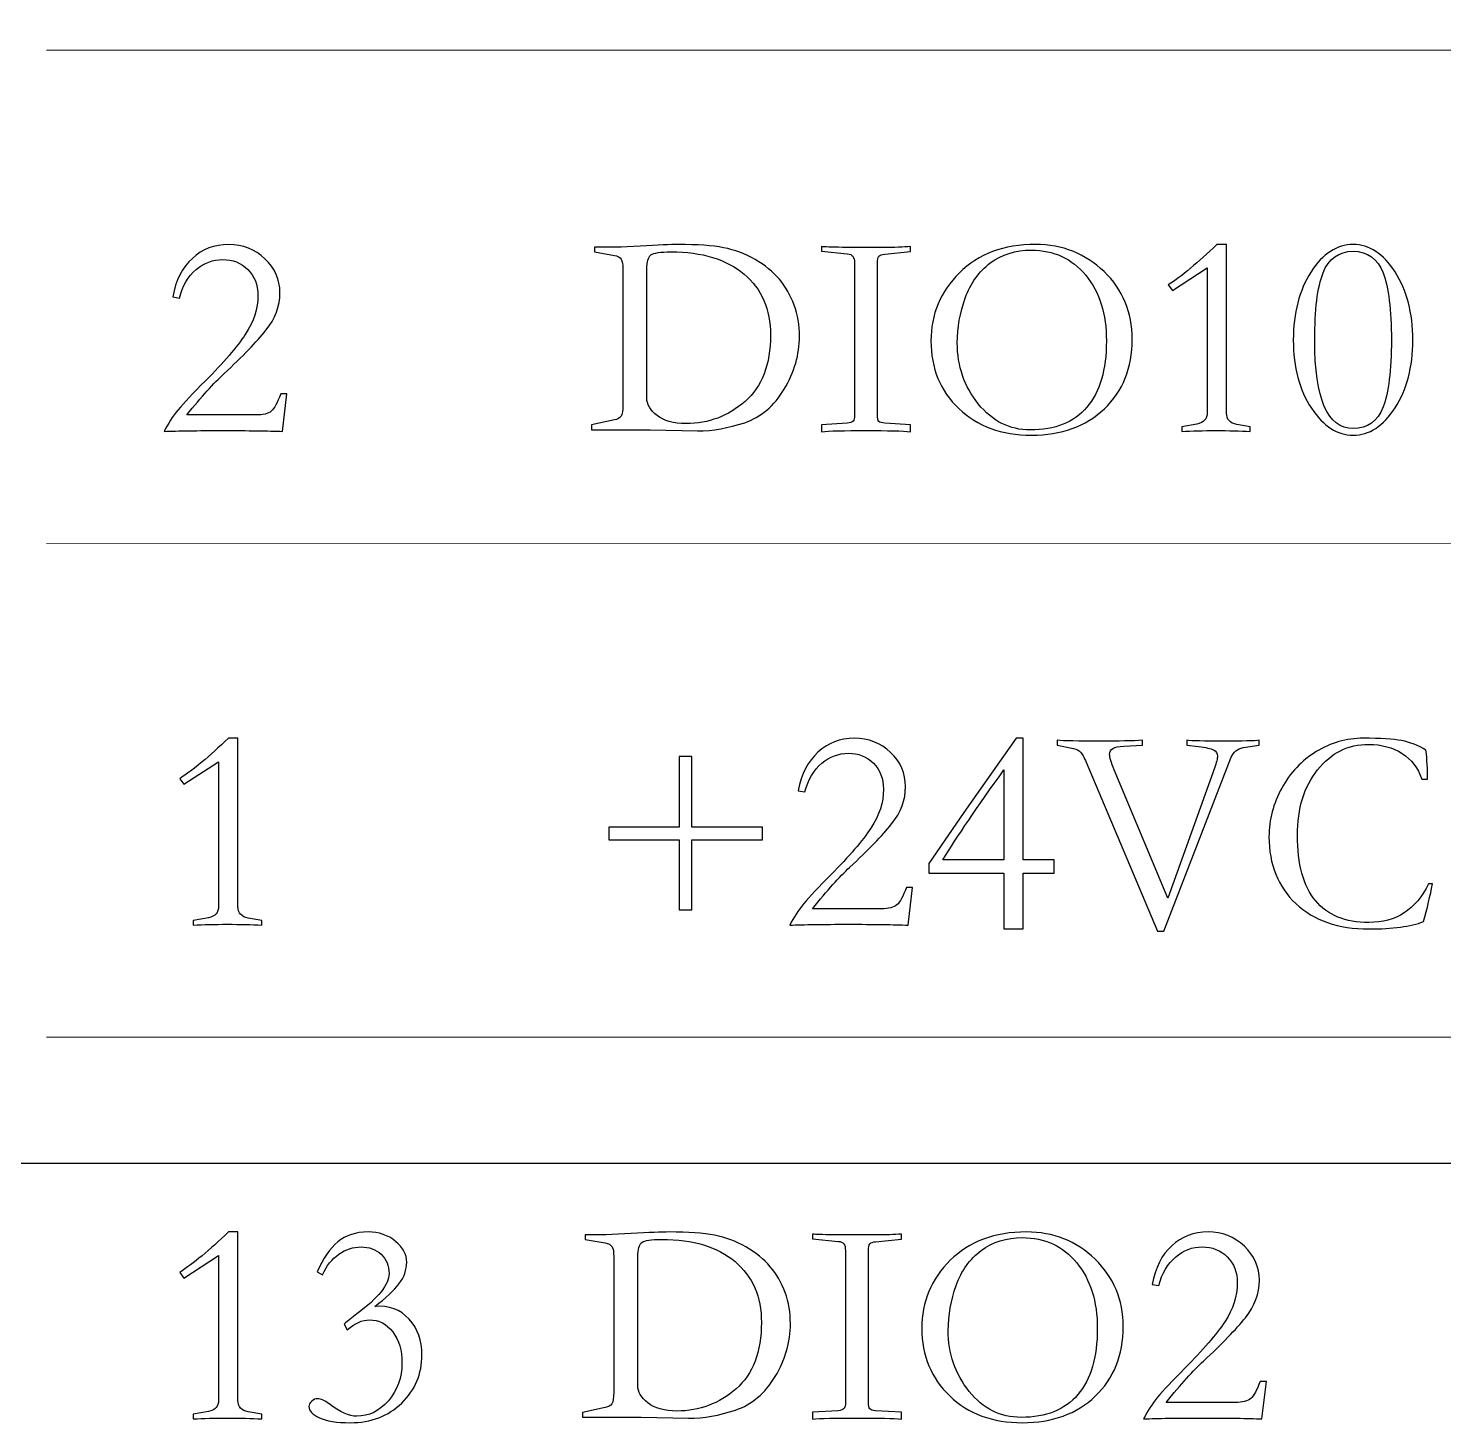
# Model space of a CAD drawing. Header units: millimetres. Extents: x 242 to 1026, y -183 to 372.
# Drawn here: x 504.1 to 517.2, y 210.3 to 223.19 of the extents above; entities that cross this region are included whole.
import ezdxf

# ---------------------------------------------------------------- set-up
doc = ezdxf.new("R2010")
doc.units = ezdxf.units.MM
doc.header["$LTSCALE"] = 30.734
doc.linetypes.add('CENTER', pattern=[0.6, 0.375, -0.075, 0.075, -0.075])
doc.layers.get('0').update_dxf_attribs({"linetype": 'CONTINUOUS'})
doc.layers.add('layer 1', color=7, linetype='CONTINUOUS')

msp = doc.modelspace()

# ---------------------------------------------------------------- linework, layer by layer
at = {"color": 1, "linetype": 'CENTER', "ltscale": 1.711962}
msp.add_line((742.828, 212.692), (483.894, 212.692), dxfattribs=at)
at = {"layer": 'layer 1', "lineweight": 20}
for points in [[(504.271, 227.559), (504.271, 227.559), (544.651, 227.559), (544.651, 227.559), (544.651, 227.559), (544.651, 227.559), (544.649, 215.461), (544.649, 215.461)], [(504.271, 222.993), (504.271, 222.993), (537.912, 222.993), (537.912, 222.993), (537.912, 222.993), (537.912, 222.993), (537.912, 215.461), (537.912, 215.461)], [(504.271, 218.427), (504.271, 218.427), (531.172, 218.424), (531.172, 218.424), (531.172, 218.424), (531.172, 218.424), (531.172, 215.461), (531.172, 215.461)]]:
    msp.add_open_spline(points, degree=3, knots=[0, 0, 0, 0, 0.333333, 0.333333, 0.333333, 0.333333, 1, 1, 1, 1], dxfattribs=at)
at = {"layer": 'layer 1'}
for points, knots in [([(506.455, 219.465), (506.325, 219.47), (506.141, 219.473), (505.902, 219.473), (505.902, 219.473), (505.669, 219.473), (505.489, 219.47), (505.36, 219.465), (505.36, 219.465), (505.395, 219.535), (505.438, 219.602), (505.491, 219.666), (505.491, 219.666), (505.543, 219.729), (505.627, 219.818), (505.742, 219.934), (505.742, 219.934), (505.91, 220.102), (506.033, 220.245), (506.111, 220.363), (506.111, 220.363), (506.189, 220.481), (506.227, 220.601), (506.227, 220.722), (506.227, 220.722), (506.227, 220.821), (506.196, 220.902), (506.134, 220.963), (506.134, 220.963), (506.072, 221.025), (505.994, 221.055), (505.902, 221.055), (505.902, 221.055), (505.812, 221.055), (505.73, 221.024), (505.656, 220.962), (505.656, 220.962), (505.582, 220.9), (505.53, 220.812), (505.501, 220.698), (505.501, 220.698), (505.501, 220.698), (505.439, 220.709), (505.439, 220.709), (505.439, 220.709), (505.468, 220.862), (505.528, 220.981), (505.621, 221.066), (505.621, 221.066), (505.713, 221.151), (505.825, 221.194), (505.957, 221.194), (505.957, 221.194), (506.088, 221.194), (506.2, 221.15), (506.292, 221.062), (506.292, 221.062), (506.385, 220.975), (506.431, 220.869), (506.431, 220.747), (506.431, 220.747), (506.431, 220.624), (506.388, 220.509), (506.302, 220.401), (506.302, 220.401), (506.216, 220.294), (506.087, 220.159), (505.913, 219.999), (505.913, 219.999), (505.821, 219.914), (505.706, 219.787), (505.569, 219.617), (505.569, 219.617), (505.569, 219.617), (506.206, 219.617), (506.206, 219.617), (506.206, 219.617), (506.274, 219.617), (506.323, 219.629), (506.351, 219.653), (506.351, 219.653), (506.379, 219.678), (506.408, 219.731), (506.439, 219.812), (506.439, 219.812), (506.439, 219.812), (506.496, 219.812), (506.496, 219.812), (506.496, 219.812), (506.496, 219.812), (506.455, 219.465), (506.455, 219.465)], [0, 0, 0, 0, 0.041667, 0.041667, 0.041667, 0.041667, 0.083333, 0.083333, 0.083333, 0.083333, 0.125, 0.125, 0.125, 0.125, 0.166667, 0.166667, 0.166667, 0.166667, 0.208333, 0.208333, 0.208333, 0.208333, 0.25, 0.25, 0.25, 0.25, 0.291667, 0.291667, 0.291667, 0.291667, 0.333333, 0.333333, 0.333333, 0.333333, 0.375, 0.375, 0.375, 0.375, 0.416667, 0.416667, 0.416667, 0.416667, 0.458333, 0.458333, 0.458333, 0.458333, 0.5, 0.5, 0.5, 0.5, 0.541667, 0.541667, 0.541667, 0.541667, 0.583333, 0.583333, 0.583333, 0.583333, 0.625, 0.625, 0.625, 0.625, 0.666667, 0.666667, 0.666667, 0.666667, 0.708333, 0.708333, 0.708333, 0.708333, 0.75, 0.75, 0.75, 0.75, 0.791667, 0.791667, 0.791667, 0.791667, 0.833333, 0.833333, 0.833333, 0.833333, 0.875, 0.875, 0.875, 0.875, 0.916667, 0.916667, 0.916667, 0.916667, 1, 1, 1, 1]), ([(509.603, 220.966), (509.603, 221.009), (509.598, 221.04), (509.587, 221.058), (509.587, 221.058), (509.576, 221.076), (509.555, 221.088), (509.525, 221.093), (509.525, 221.093), (509.525, 221.093), (509.34, 221.126), (509.34, 221.126), (509.34, 221.126), (509.34, 221.126), (509.34, 221.169), (509.34, 221.169), (509.34, 221.169), (509.456, 221.166), (509.597, 221.169), (509.763, 221.179), (509.763, 221.179), (509.929, 221.189), (510.047, 221.194), (510.115, 221.194), (510.115, 221.194), (510.292, 221.194), (510.432, 221.184), (510.535, 221.164), (510.535, 221.164), (510.638, 221.144), (510.735, 221.108), (510.826, 221.055), (510.826, 221.055), (510.918, 221.003), (510.993, 220.942), (511.051, 220.872), (511.051, 220.872), (511.11, 220.803), (511.156, 220.723), (511.188, 220.633), (511.188, 220.633), (511.221, 220.542), (511.237, 220.447), (511.237, 220.346), (511.237, 220.346), (511.237, 220.176), (511.19, 220.013), (511.096, 219.856), (511.096, 219.856), (511.002, 219.7), (510.88, 219.597), (510.73, 219.546), (510.73, 219.546), (510.58, 219.496), (510.435, 219.47), (510.294, 219.47), (510.294, 219.47), (510.294, 219.47), (509.855, 219.481), (509.855, 219.481), (509.855, 219.481), (509.855, 219.481), (509.313, 219.481), (509.313, 219.481), (509.313, 219.481), (509.313, 219.481), (509.313, 219.525), (509.313, 219.525), (509.313, 219.525), (509.313, 219.525), (509.525, 219.571), (509.525, 219.571), (509.525, 219.571), (509.554, 219.576), (509.574, 219.588), (509.586, 219.606), (509.586, 219.606), (509.597, 219.624), (509.603, 219.658), (509.603, 219.709), (509.603, 219.709), (509.603, 219.709), (509.603, 220.966), (509.603, 220.966)], [0, 0, 0, 0, 0.045455, 0.045455, 0.045455, 0.045455, 0.090909, 0.090909, 0.090909, 0.090909, 0.136364, 0.136364, 0.136364, 0.136364, 0.181818, 0.181818, 0.181818, 0.181818, 0.227273, 0.227273, 0.227273, 0.227273, 0.272727, 0.272727, 0.272727, 0.272727, 0.318182, 0.318182, 0.318182, 0.318182, 0.363636, 0.363636, 0.363636, 0.363636, 0.409091, 0.409091, 0.409091, 0.409091, 0.454545, 0.454545, 0.454545, 0.454545, 0.5, 0.5, 0.5, 0.5, 0.545455, 0.545455, 0.545455, 0.545455, 0.590909, 0.590909, 0.590909, 0.590909, 0.636364, 0.636364, 0.636364, 0.636364, 0.681818, 0.681818, 0.681818, 0.681818, 0.727273, 0.727273, 0.727273, 0.727273, 0.772727, 0.772727, 0.772727, 0.772727, 0.818182, 0.818182, 0.818182, 0.818182, 0.863636, 0.863636, 0.863636, 0.863636, 0.909091, 0.909091, 0.909091, 0.909091, 1, 1, 1, 1]), ([(511.746, 219.619), (511.746, 219.619), (511.746, 221.02), (511.746, 221.02), (511.746, 221.02), (511.746, 221.051), (511.741, 221.073), (511.731, 221.085), (511.731, 221.085), (511.721, 221.098), (511.704, 221.105), (511.679, 221.107), (511.679, 221.107), (511.679, 221.107), (511.44, 221.131), (511.44, 221.131), (511.44, 221.131), (511.44, 221.131), (511.44, 221.175), (511.44, 221.175), (511.44, 221.175), (511.46, 221.169), (511.65, 221.166), (512.009, 221.166), (512.009, 221.166), (512.116, 221.166), (512.201, 221.169), (512.264, 221.175), (512.264, 221.175), (512.264, 221.175), (512.264, 221.128), (512.264, 221.128), (512.264, 221.128), (512.264, 221.128), (512.025, 221.104), (512.025, 221.104), (512.025, 221.104), (512, 221.102), (511.982, 221.096), (511.972, 221.085), (511.972, 221.085), (511.963, 221.074), (511.958, 221.053), (511.958, 221.02), (511.958, 221.02), (511.958, 221.02), (511.958, 219.619), (511.958, 219.619), (511.958, 219.619), (511.958, 219.589), (511.962, 219.568), (511.971, 219.558), (511.971, 219.558), (511.98, 219.549), (511.998, 219.543), (512.025, 219.541), (512.025, 219.541), (512.025, 219.541), (512.264, 219.527), (512.264, 219.527), (512.264, 219.527), (512.264, 219.527), (512.264, 219.462), (512.264, 219.462), (512.264, 219.462), (512.192, 219.47), (512.054, 219.473), (511.852, 219.473), (511.852, 219.473), (511.65, 219.473), (511.512, 219.47), (511.44, 219.462), (511.44, 219.462), (511.44, 219.462), (511.44, 219.527), (511.44, 219.527), (511.44, 219.527), (511.44, 219.527), (511.679, 219.541), (511.679, 219.541), (511.679, 219.541), (511.706, 219.544), (511.724, 219.551), (511.733, 219.56), (511.733, 219.56), (511.742, 219.569), (511.746, 219.589), (511.746, 219.619)], [0, 0, 0, 0, 0.043478, 0.043478, 0.043478, 0.043478, 0.086957, 0.086957, 0.086957, 0.086957, 0.130435, 0.130435, 0.130435, 0.130435, 0.173913, 0.173913, 0.173913, 0.173913, 0.217391, 0.217391, 0.217391, 0.217391, 0.26087, 0.26087, 0.26087, 0.26087, 0.304348, 0.304348, 0.304348, 0.304348, 0.347826, 0.347826, 0.347826, 0.347826, 0.391304, 0.391304, 0.391304, 0.391304, 0.434783, 0.434783, 0.434783, 0.434783, 0.478261, 0.478261, 0.478261, 0.478261, 0.521739, 0.521739, 0.521739, 0.521739, 0.565217, 0.565217, 0.565217, 0.565217, 0.608696, 0.608696, 0.608696, 0.608696, 0.652174, 0.652174, 0.652174, 0.652174, 0.695652, 0.695652, 0.695652, 0.695652, 0.73913, 0.73913, 0.73913, 0.73913, 0.782609, 0.782609, 0.782609, 0.782609, 0.826087, 0.826087, 0.826087, 0.826087, 0.869565, 0.869565, 0.869565, 0.869565, 0.913043, 0.913043, 0.913043, 0.913043, 1, 1, 1, 1]), ([(513.383, 219.43), (513.106, 219.43), (512.882, 219.512), (512.711, 219.676), (512.711, 219.676), (512.539, 219.841), (512.453, 220.049), (512.453, 220.302), (512.453, 220.302), (512.453, 220.548), (512.541, 220.758), (512.716, 220.932), (512.716, 220.932), (512.891, 221.106), (513.126, 221.194), (513.421, 221.194), (513.421, 221.194), (513.67, 221.194), (513.881, 221.11), (514.055, 220.943), (514.055, 220.943), (514.228, 220.776), (514.315, 220.568), (514.315, 220.318), (514.315, 220.318), (514.315, 220.053), (514.229, 219.838), (514.057, 219.675), (514.057, 219.675), (513.886, 219.512), (513.661, 219.43), (513.383, 219.43)], [0, 0, 0, 0, 0.111111, 0.111111, 0.111111, 0.111111, 0.222222, 0.222222, 0.222222, 0.222222, 0.333333, 0.333333, 0.333333, 0.333333, 0.444444, 0.444444, 0.444444, 0.444444, 0.555556, 0.555556, 0.555556, 0.555556, 0.666667, 0.666667, 0.666667, 0.666667, 0.777778, 0.777778, 0.777778, 0.777778, 1, 1, 1, 1]), ([(512.697, 220.283), (512.697, 220.068), (512.762, 219.88), (512.891, 219.72), (512.891, 219.72), (513.02, 219.559), (513.18, 219.479), (513.372, 219.479), (513.372, 219.479), (513.601, 219.479), (513.776, 219.549), (513.896, 219.69), (513.896, 219.69), (514.016, 219.831), (514.076, 220.035), (514.076, 220.302), (514.076, 220.302), (514.076, 220.551), (514.013, 220.754), (513.885, 220.909), (513.885, 220.909), (513.758, 221.064), (513.59, 221.142), (513.383, 221.142), (513.383, 221.142), (513.235, 221.142), (513.108, 221.102), (513.002, 221.023), (513.002, 221.023), (512.896, 220.943), (512.819, 220.835), (512.77, 220.699), (512.77, 220.699), (512.722, 220.563), (512.697, 220.424), (512.697, 220.283)], [0, 0, 0, 0, 0.1, 0.1, 0.1, 0.1, 0.2, 0.2, 0.2, 0.2, 0.3, 0.3, 0.3, 0.3, 0.4, 0.4, 0.4, 0.4, 0.5, 0.5, 0.5, 0.5, 0.6, 0.6, 0.6, 0.6, 0.7, 0.7, 0.7, 0.7, 0.8, 0.8, 0.8, 0.8, 1, 1, 1, 1]), ([(515.407, 219.465), (515.313, 219.47), (515.207, 219.473), (515.09, 219.473), (515.09, 219.473), (514.972, 219.473), (514.867, 219.47), (514.773, 219.465), (514.773, 219.465), (514.773, 219.465), (514.773, 219.508), (514.773, 219.508), (514.773, 219.508), (514.773, 219.508), (514.913, 219.533), (514.913, 219.533), (514.913, 219.533), (514.977, 219.545), (515.008, 219.581), (515.008, 219.638), (515.008, 219.638), (515.008, 219.638), (515.008, 220.977), (515.008, 220.977), (515.008, 220.977), (515.008, 220.977), (514.686, 220.768), (514.686, 220.768), (514.686, 220.768), (514.686, 220.768), (514.648, 220.82), (514.648, 220.82), (514.648, 220.82), (514.773, 220.901), (514.923, 221.026), (515.098, 221.194), (515.098, 221.194), (515.098, 221.194), (515.187, 221.194), (515.187, 221.194), (515.187, 221.194), (515.187, 221.194), (515.187, 219.638), (515.187, 219.638), (515.187, 219.638), (515.187, 219.577), (515.219, 219.541), (515.282, 219.53), (515.282, 219.53), (515.282, 219.53), (515.407, 219.508), (515.407, 219.508), (515.407, 219.508), (515.407, 219.508), (515.407, 219.465), (515.407, 219.465)], [0, 0, 0, 0, 0.066667, 0.066667, 0.066667, 0.066667, 0.133333, 0.133333, 0.133333, 0.133333, 0.2, 0.2, 0.2, 0.2, 0.266667, 0.266667, 0.266667, 0.266667, 0.333333, 0.333333, 0.333333, 0.333333, 0.4, 0.4, 0.4, 0.4, 0.466667, 0.466667, 0.466667, 0.466667, 0.533333, 0.533333, 0.533333, 0.533333, 0.6, 0.6, 0.6, 0.6, 0.666667, 0.666667, 0.666667, 0.666667, 0.733333, 0.733333, 0.733333, 0.733333, 0.8, 0.8, 0.8, 0.8, 0.866667, 0.866667, 0.866667, 0.866667, 1, 1, 1, 1]), ([(516.358, 221.194), (516.507, 221.194), (516.637, 221.109), (516.746, 220.94), (516.746, 220.94), (516.856, 220.771), (516.91, 220.561), (516.91, 220.31), (516.91, 220.31), (516.91, 220.061), (516.856, 219.852), (516.746, 219.683), (516.746, 219.683), (516.637, 219.514), (516.507, 219.43), (516.358, 219.43), (516.358, 219.43), (516.213, 219.43), (516.085, 219.513), (515.973, 219.68), (515.973, 219.68), (515.861, 219.847), (515.805, 220.057), (515.805, 220.31), (515.805, 220.31), (515.805, 220.561), (515.859, 220.771), (515.969, 220.94), (515.969, 220.94), (516.078, 221.109), (516.208, 221.194), (516.358, 221.194)], [0, 0, 0, 0, 0.111111, 0.111111, 0.111111, 0.111111, 0.222222, 0.222222, 0.222222, 0.222222, 0.333333, 0.333333, 0.333333, 0.333333, 0.444444, 0.444444, 0.444444, 0.444444, 0.555556, 0.555556, 0.555556, 0.555556, 0.666667, 0.666667, 0.666667, 0.666667, 0.777778, 0.777778, 0.777778, 0.777778, 1, 1, 1, 1]), ([(516.358, 219.492), (516.491, 219.492), (516.584, 219.558), (516.635, 219.691), (516.635, 219.691), (516.687, 219.824), (516.712, 220.03), (516.712, 220.31), (516.712, 220.31), (516.712, 220.59), (516.687, 220.797), (516.635, 220.931), (516.635, 220.931), (516.584, 221.064), (516.491, 221.131), (516.358, 221.131), (516.358, 221.131), (516.224, 221.131), (516.131, 221.064), (516.08, 220.931), (516.08, 220.931), (516.028, 220.797), (516.003, 220.59), (516.003, 220.31), (516.003, 220.31), (516.003, 219.765), (516.121, 219.492), (516.358, 219.492)], [0, 0, 0, 0, 0.125, 0.125, 0.125, 0.125, 0.25, 0.25, 0.25, 0.25, 0.375, 0.375, 0.375, 0.375, 0.5, 0.5, 0.5, 0.5, 0.625, 0.625, 0.625, 0.625, 0.75, 0.75, 0.75, 0.75, 1, 1, 1, 1]), ([(509.825, 219.774), (509.825, 219.716), (509.857, 219.662), (509.919, 219.613), (509.919, 219.613), (509.981, 219.563), (510.071, 219.538), (510.188, 219.538), (510.188, 219.538), (510.396, 219.538), (510.578, 219.606), (510.734, 219.743), (510.734, 219.743), (510.891, 219.879), (510.969, 220.084), (510.969, 220.356), (510.969, 220.356), (510.969, 220.595), (510.887, 220.783), (510.725, 220.92), (510.725, 220.92), (510.562, 221.057), (510.337, 221.126), (510.048, 221.126), (510.048, 221.126), (509.95, 221.126), (509.889, 221.116), (509.863, 221.097), (509.863, 221.097), (509.838, 221.078), (509.825, 221.035), (509.825, 220.966), (509.825, 220.966), (509.825, 220.966), (509.825, 219.774), (509.825, 219.774)], [0, 0, 0, 0, 0.1, 0.1, 0.1, 0.1, 0.2, 0.2, 0.2, 0.2, 0.3, 0.3, 0.3, 0.3, 0.4, 0.4, 0.4, 0.4, 0.5, 0.5, 0.5, 0.5, 0.6, 0.6, 0.6, 0.6, 0.7, 0.7, 0.7, 0.7, 0.8, 0.8, 0.8, 0.8, 1, 1, 1, 1]), ([(506.263, 214.898), (506.169, 214.904), (506.063, 214.906), (505.946, 214.906), (505.946, 214.906), (505.828, 214.906), (505.723, 214.904), (505.629, 214.898), (505.629, 214.898), (505.629, 214.898), (505.629, 214.941), (505.629, 214.941), (505.629, 214.941), (505.629, 214.941), (505.77, 214.966), (505.77, 214.966), (505.77, 214.966), (505.833, 214.979), (505.864, 215.014), (505.864, 215.072), (505.864, 215.072), (505.864, 215.072), (505.864, 216.41), (505.864, 216.41), (505.864, 216.41), (505.864, 216.41), (505.542, 216.201), (505.542, 216.201), (505.542, 216.201), (505.542, 216.201), (505.504, 216.253), (505.504, 216.253), (505.504, 216.253), (505.629, 216.334), (505.779, 216.459), (505.954, 216.627), (505.954, 216.627), (505.954, 216.627), (506.043, 216.627), (506.043, 216.627), (506.043, 216.627), (506.043, 216.627), (506.043, 215.072), (506.043, 215.072), (506.043, 215.072), (506.043, 215.01), (506.075, 214.974), (506.138, 214.963), (506.138, 214.963), (506.138, 214.963), (506.263, 214.941), (506.263, 214.941), (506.263, 214.941), (506.263, 214.941), (506.263, 214.898), (506.263, 214.898)], [0, 0, 0, 0, 0.066667, 0.066667, 0.066667, 0.066667, 0.133333, 0.133333, 0.133333, 0.133333, 0.2, 0.2, 0.2, 0.2, 0.266667, 0.266667, 0.266667, 0.266667, 0.333333, 0.333333, 0.333333, 0.333333, 0.4, 0.4, 0.4, 0.4, 0.466667, 0.466667, 0.466667, 0.466667, 0.533333, 0.533333, 0.533333, 0.533333, 0.6, 0.6, 0.6, 0.6, 0.666667, 0.666667, 0.666667, 0.666667, 0.733333, 0.733333, 0.733333, 0.733333, 0.8, 0.8, 0.8, 0.8, 0.866667, 0.866667, 0.866667, 0.866667, 1, 1, 1, 1]), ([(512.242, 214.898), (512.112, 214.904), (511.928, 214.906), (511.689, 214.906), (511.689, 214.906), (511.456, 214.906), (511.276, 214.904), (511.147, 214.898), (511.147, 214.898), (511.182, 214.969), (511.225, 215.035), (511.278, 215.099), (511.278, 215.099), (511.33, 215.162), (511.414, 215.251), (511.529, 215.367), (511.529, 215.367), (511.697, 215.535), (511.82, 215.678), (511.898, 215.796), (511.898, 215.796), (511.976, 215.915), (512.014, 216.034), (512.014, 216.155), (512.014, 216.155), (512.014, 216.255), (511.983, 216.335), (511.921, 216.396), (511.921, 216.396), (511.859, 216.458), (511.781, 216.488), (511.689, 216.488), (511.689, 216.488), (511.599, 216.488), (511.517, 216.457), (511.443, 216.395), (511.443, 216.395), (511.369, 216.333), (511.317, 216.245), (511.288, 216.131), (511.288, 216.131), (511.288, 216.131), (511.226, 216.142), (511.226, 216.142), (511.226, 216.142), (511.255, 216.295), (511.315, 216.414), (511.408, 216.499), (511.408, 216.499), (511.5, 216.584), (511.612, 216.627), (511.744, 216.627), (511.744, 216.627), (511.875, 216.627), (511.987, 216.583), (512.08, 216.495), (512.08, 216.495), (512.172, 216.408), (512.218, 216.302), (512.218, 216.18), (512.218, 216.18), (512.218, 216.057), (512.175, 215.942), (512.089, 215.834), (512.089, 215.834), (512.003, 215.727), (511.874, 215.593), (511.7, 215.432), (511.7, 215.432), (511.608, 215.347), (511.493, 215.22), (511.356, 215.05), (511.356, 215.05), (511.356, 215.05), (511.993, 215.05), (511.993, 215.05), (511.993, 215.05), (512.061, 215.05), (512.11, 215.062), (512.138, 215.086), (512.138, 215.086), (512.166, 215.111), (512.195, 215.164), (512.226, 215.245), (512.226, 215.245), (512.226, 215.245), (512.283, 215.245), (512.283, 215.245), (512.283, 215.245), (512.283, 215.245), (512.242, 214.898), (512.242, 214.898)], [0, 0, 0, 0, 0.041667, 0.041667, 0.041667, 0.041667, 0.083333, 0.083333, 0.083333, 0.083333, 0.125, 0.125, 0.125, 0.125, 0.166667, 0.166667, 0.166667, 0.166667, 0.208333, 0.208333, 0.208333, 0.208333, 0.25, 0.25, 0.25, 0.25, 0.291667, 0.291667, 0.291667, 0.291667, 0.333333, 0.333333, 0.333333, 0.333333, 0.375, 0.375, 0.375, 0.375, 0.416667, 0.416667, 0.416667, 0.416667, 0.458333, 0.458333, 0.458333, 0.458333, 0.5, 0.5, 0.5, 0.5, 0.541667, 0.541667, 0.541667, 0.541667, 0.583333, 0.583333, 0.583333, 0.583333, 0.625, 0.625, 0.625, 0.625, 0.666667, 0.666667, 0.666667, 0.666667, 0.708333, 0.708333, 0.708333, 0.708333, 0.75, 0.75, 0.75, 0.75, 0.791667, 0.791667, 0.791667, 0.791667, 0.833333, 0.833333, 0.833333, 0.833333, 0.875, 0.875, 0.875, 0.875, 0.916667, 0.916667, 0.916667, 0.916667, 1, 1, 1, 1]), ([(513.242, 216.627), (513.242, 216.627), (513.307, 216.627), (513.307, 216.627), (513.307, 216.627), (513.307, 216.627), (513.307, 215.502), (513.307, 215.502), (513.307, 215.502), (513.307, 215.502), (513.594, 215.502), (513.594, 215.502), (513.594, 215.502), (513.594, 215.502), (513.594, 215.378), (513.594, 215.378), (513.594, 215.378), (513.594, 215.378), (513.307, 215.378), (513.307, 215.378), (513.307, 215.378), (513.307, 215.378), (513.307, 214.863), (513.307, 214.863), (513.307, 214.863), (513.307, 214.863), (513.128, 214.863), (513.128, 214.863), (513.128, 214.863), (513.128, 214.863), (513.128, 215.378), (513.128, 215.378), (513.128, 215.378), (513.128, 215.378), (512.434, 215.378), (512.434, 215.378), (512.434, 215.378), (512.434, 215.378), (512.434, 215.467), (512.434, 215.467), (512.434, 215.467), (512.434, 215.467), (512.757, 215.939), (512.757, 215.939), (512.757, 215.939), (512.757, 215.939), (513.242, 216.627), (513.242, 216.627)], [0, 0, 0, 0, 0.076923, 0.076923, 0.076923, 0.076923, 0.153846, 0.153846, 0.153846, 0.153846, 0.230769, 0.230769, 0.230769, 0.230769, 0.307692, 0.307692, 0.307692, 0.307692, 0.384615, 0.384615, 0.384615, 0.384615, 0.461538, 0.461538, 0.461538, 0.461538, 0.538462, 0.538462, 0.538462, 0.538462, 0.615385, 0.615385, 0.615385, 0.615385, 0.692308, 0.692308, 0.692308, 0.692308, 0.769231, 0.769231, 0.769231, 0.769231, 0.846154, 0.846154, 0.846154, 0.846154, 1, 1, 1, 1]), ([(515.488, 216.564), (515.488, 216.564), (515.341, 216.54), (515.341, 216.54), (515.341, 216.54), (515.287, 216.529), (515.25, 216.499), (515.23, 216.451), (515.23, 216.451), (515.23, 216.451), (514.607, 214.844), (514.607, 214.844), (514.607, 214.844), (514.607, 214.844), (514.55, 214.844), (514.55, 214.844), (514.55, 214.844), (514.55, 214.844), (513.889, 216.405), (513.889, 216.405), (513.889, 216.405), (513.869, 216.451), (513.852, 216.483), (513.836, 216.499), (513.836, 216.499), (513.821, 216.516), (513.8, 216.526), (513.773, 216.532), (513.773, 216.532), (513.773, 216.532), (513.621, 216.564), (513.621, 216.564), (513.621, 216.564), (513.621, 216.564), (513.621, 216.608), (513.621, 216.608), (513.621, 216.608), (513.683, 216.602), (513.813, 216.6), (514.014, 216.6), (514.014, 216.6), (514.189, 216.6), (514.321, 216.602), (514.409, 216.608), (514.409, 216.608), (514.409, 216.608), (514.409, 216.564), (514.409, 216.564), (514.409, 216.564), (514.409, 216.564), (514.236, 216.554), (514.236, 216.554), (514.236, 216.554), (514.189, 216.552), (514.156, 216.545), (514.136, 216.533), (514.136, 216.533), (514.116, 216.522), (514.106, 216.503), (514.106, 216.478), (514.106, 216.478), (514.106, 216.451), (514.12, 216.403), (514.149, 216.334), (514.149, 216.334), (514.149, 216.334), (514.643, 215.147), (514.643, 215.147), (514.643, 215.147), (514.643, 215.147), (515.076, 216.35), (515.076, 216.35), (515.076, 216.35), (515.094, 216.403), (515.103, 216.44), (515.103, 216.461), (515.103, 216.461), (515.103, 216.488), (515.091, 216.508), (515.067, 216.52), (515.067, 216.52), (515.042, 216.531), (514.996, 216.542), (514.927, 216.551), (514.927, 216.551), (514.927, 216.551), (514.819, 216.564), (514.819, 216.564), (514.819, 216.564), (514.819, 216.564), (514.819, 216.608), (514.819, 216.608), (514.819, 216.608), (514.867, 216.602), (514.978, 216.6), (515.152, 216.6), (515.152, 216.6), (515.336, 216.6), (515.448, 216.602), (515.488, 216.608), (515.488, 216.608), (515.488, 216.608), (515.488, 216.564), (515.488, 216.564)], [0, 0, 0, 0, 0.037037, 0.037037, 0.037037, 0.037037, 0.074074, 0.074074, 0.074074, 0.074074, 0.111111, 0.111111, 0.111111, 0.111111, 0.148148, 0.148148, 0.148148, 0.148148, 0.185185, 0.185185, 0.185185, 0.185185, 0.222222, 0.222222, 0.222222, 0.222222, 0.259259, 0.259259, 0.259259, 0.259259, 0.296296, 0.296296, 0.296296, 0.296296, 0.333333, 0.333333, 0.333333, 0.333333, 0.37037, 0.37037, 0.37037, 0.37037, 0.407407, 0.407407, 0.407407, 0.407407, 0.444444, 0.444444, 0.444444, 0.444444, 0.481481, 0.481481, 0.481481, 0.481481, 0.518519, 0.518519, 0.518519, 0.518519, 0.555556, 0.555556, 0.555556, 0.555556, 0.592593, 0.592593, 0.592593, 0.592593, 0.62963, 0.62963, 0.62963, 0.62963, 0.666667, 0.666667, 0.666667, 0.666667, 0.703704, 0.703704, 0.703704, 0.703704, 0.740741, 0.740741, 0.740741, 0.740741, 0.777778, 0.777778, 0.777778, 0.777778, 0.814815, 0.814815, 0.814815, 0.814815, 0.851852, 0.851852, 0.851852, 0.851852, 0.888889, 0.888889, 0.888889, 0.888889, 0.925926, 0.925926, 0.925926, 0.925926, 1, 1, 1, 1]), ([(517.092, 215.28), (517.072, 215.17), (517.044, 215.053), (517.008, 214.931), (517.008, 214.931), (516.892, 214.885), (516.724, 214.863), (516.504, 214.863), (516.504, 214.863), (516.22, 214.863), (515.995, 214.941), (515.829, 215.097), (515.829, 215.097), (515.663, 215.254), (515.58, 215.46), (515.58, 215.716), (515.58, 215.716), (515.58, 215.874), (515.619, 216.023), (515.698, 216.166), (515.698, 216.166), (515.776, 216.309), (515.883, 216.421), (516.017, 216.503), (516.017, 216.503), (516.152, 216.586), (516.297, 216.627), (516.452, 216.627), (516.452, 216.627), (516.611, 216.627), (516.73, 216.619), (516.807, 216.605), (516.807, 216.605), (516.885, 216.591), (516.96, 216.561), (517.032, 216.516), (517.032, 216.516), (517.043, 216.429), (517.047, 216.339), (517.046, 216.247), (517.046, 216.247), (517.046, 216.247), (516.994, 216.247), (516.994, 216.247), (516.994, 216.247), (516.958, 216.352), (516.897, 216.432), (516.811, 216.487), (516.811, 216.487), (516.725, 216.542), (516.622, 216.57), (516.501, 216.57), (516.501, 216.57), (516.311, 216.57), (516.154, 216.492), (516.03, 216.335), (516.03, 216.335), (515.905, 216.179), (515.843, 215.977), (515.843, 215.73), (515.843, 215.73), (515.843, 215.463), (515.898, 215.261), (516.009, 215.126), (516.009, 215.126), (516.12, 214.99), (516.285, 214.923), (516.504, 214.923), (516.504, 214.923), (516.755, 214.923), (516.939, 215.042), (517.056, 215.28), (517.056, 215.28), (517.056, 215.28), (517.092, 215.28), (517.092, 215.28)], [0, 0, 0, 0, 0.05, 0.05, 0.05, 0.05, 0.1, 0.1, 0.1, 0.1, 0.15, 0.15, 0.15, 0.15, 0.2, 0.2, 0.2, 0.2, 0.25, 0.25, 0.25, 0.25, 0.3, 0.3, 0.3, 0.3, 0.35, 0.35, 0.35, 0.35, 0.4, 0.4, 0.4, 0.4, 0.45, 0.45, 0.45, 0.45, 0.5, 0.5, 0.5, 0.5, 0.55, 0.55, 0.55, 0.55, 0.6, 0.6, 0.6, 0.6, 0.65, 0.65, 0.65, 0.65, 0.7, 0.7, 0.7, 0.7, 0.75, 0.75, 0.75, 0.75, 0.8, 0.8, 0.8, 0.8, 0.85, 0.85, 0.85, 0.85, 0.9, 0.9, 0.9, 0.9, 1, 1, 1, 1]), ([(509.473, 215.803), (509.473, 215.803), (510.123, 215.803), (510.123, 215.803), (510.123, 215.803), (510.123, 215.803), (510.123, 216.459), (510.123, 216.459), (510.123, 216.459), (510.123, 216.459), (510.24, 216.459), (510.24, 216.459), (510.24, 216.459), (510.24, 216.459), (510.24, 215.803), (510.24, 215.803), (510.24, 215.803), (510.24, 215.803), (510.896, 215.803), (510.896, 215.803), (510.896, 215.803), (510.896, 215.803), (510.896, 215.687), (510.896, 215.687), (510.896, 215.687), (510.896, 215.687), (510.24, 215.687), (510.24, 215.687), (510.24, 215.687), (510.24, 215.687), (510.24, 215.039), (510.24, 215.039), (510.24, 215.039), (510.24, 215.039), (510.123, 215.039), (510.123, 215.039), (510.123, 215.039), (510.123, 215.039), (510.123, 215.687), (510.123, 215.687), (510.123, 215.687), (510.123, 215.687), (509.473, 215.687), (509.473, 215.687), (509.473, 215.687), (509.473, 215.687), (509.473, 215.803), (509.473, 215.803)], [0, 0, 0, 0, 0.076923, 0.076923, 0.076923, 0.076923, 0.153846, 0.153846, 0.153846, 0.153846, 0.230769, 0.230769, 0.230769, 0.230769, 0.307692, 0.307692, 0.307692, 0.307692, 0.384615, 0.384615, 0.384615, 0.384615, 0.461538, 0.461538, 0.461538, 0.461538, 0.538462, 0.538462, 0.538462, 0.538462, 0.615385, 0.615385, 0.615385, 0.615385, 0.692308, 0.692308, 0.692308, 0.692308, 0.769231, 0.769231, 0.769231, 0.769231, 0.846154, 0.846154, 0.846154, 0.846154, 1, 1, 1, 1]), ([(513.128, 215.502), (513.128, 215.502), (513.128, 216.334), (513.128, 216.334), (513.128, 216.334), (512.882, 215.993), (512.694, 215.715), (512.564, 215.502), (512.564, 215.502), (512.564, 215.502), (513.128, 215.502), (513.128, 215.502)], [0, 0, 0, 0, 0.25, 0.25, 0.25, 0.25, 0.5, 0.5, 0.5, 0.5, 1, 1, 1, 1]), ([(506.263, 210.331), (506.169, 210.337), (506.063, 210.339), (505.946, 210.339), (505.946, 210.339), (505.828, 210.339), (505.723, 210.337), (505.629, 210.331), (505.629, 210.331), (505.629, 210.331), (505.629, 210.375), (505.629, 210.375), (505.629, 210.375), (505.629, 210.375), (505.77, 210.399), (505.77, 210.399), (505.77, 210.399), (505.833, 210.412), (505.864, 210.447), (505.864, 210.505), (505.864, 210.505), (505.864, 210.505), (505.864, 211.843), (505.864, 211.843), (505.864, 211.843), (505.864, 211.843), (505.542, 211.634), (505.542, 211.634), (505.542, 211.634), (505.542, 211.634), (505.504, 211.686), (505.504, 211.686), (505.504, 211.686), (505.629, 211.767), (505.779, 211.892), (505.954, 212.06), (505.954, 212.06), (505.954, 212.06), (506.043, 212.06), (506.043, 212.06), (506.043, 212.06), (506.043, 212.06), (506.043, 210.505), (506.043, 210.505), (506.043, 210.505), (506.043, 210.443), (506.075, 210.407), (506.138, 210.396), (506.138, 210.396), (506.138, 210.396), (506.263, 210.375), (506.263, 210.375), (506.263, 210.375), (506.263, 210.375), (506.263, 210.331), (506.263, 210.331)], [0, 0, 0, 0, 0.066667, 0.066667, 0.066667, 0.066667, 0.133333, 0.133333, 0.133333, 0.133333, 0.2, 0.2, 0.2, 0.2, 0.266667, 0.266667, 0.266667, 0.266667, 0.333333, 0.333333, 0.333333, 0.333333, 0.4, 0.4, 0.4, 0.4, 0.466667, 0.466667, 0.466667, 0.466667, 0.533333, 0.533333, 0.533333, 0.533333, 0.6, 0.6, 0.6, 0.6, 0.666667, 0.666667, 0.666667, 0.666667, 0.733333, 0.733333, 0.733333, 0.733333, 0.8, 0.8, 0.8, 0.8, 0.866667, 0.866667, 0.866667, 0.866667, 1, 1, 1, 1]), ([(506.826, 211.664), (506.826, 211.664), (506.777, 211.691), (506.777, 211.691), (506.777, 211.691), (506.83, 211.816), (506.893, 211.909), (506.967, 211.969), (506.967, 211.969), (507.041, 212.03), (507.134, 212.06), (507.246, 212.06), (507.246, 212.06), (507.347, 212.06), (507.432, 212.031), (507.501, 211.973), (507.501, 211.973), (507.569, 211.915), (507.604, 211.851), (507.604, 211.781), (507.604, 211.781), (507.604, 211.71), (507.58, 211.643), (507.532, 211.58), (507.532, 211.58), (507.484, 211.517), (507.41, 211.448), (507.308, 211.372), (507.308, 211.372), (507.44, 211.381), (507.546, 211.342), (507.625, 211.255), (507.625, 211.255), (507.705, 211.168), (507.745, 211.057), (507.745, 210.922), (507.745, 210.922), (507.745, 210.747), (507.682, 210.599), (507.558, 210.478), (507.558, 210.478), (507.433, 210.357), (507.274, 210.296), (507.081, 210.296), (507.081, 210.296), (506.956, 210.296), (506.861, 210.311), (506.796, 210.341), (506.796, 210.341), (506.731, 210.371), (506.699, 210.405), (506.699, 210.445), (506.699, 210.445), (506.699, 210.463), (506.707, 210.48), (506.725, 210.495), (506.725, 210.495), (506.742, 210.511), (506.76, 210.518), (506.78, 210.518), (506.78, 210.518), (506.811, 210.518), (506.846, 210.502), (506.886, 210.469), (506.886, 210.469), (506.987, 210.394), (507.073, 210.356), (507.143, 210.356), (507.143, 210.356), (507.253, 210.356), (507.35, 210.404), (507.434, 210.499), (507.434, 210.499), (507.518, 210.595), (507.56, 210.712), (507.56, 210.849), (507.56, 210.849), (507.56, 210.964), (507.532, 211.06), (507.475, 211.135), (507.475, 211.135), (507.418, 211.21), (507.346, 211.247), (507.26, 211.247), (507.26, 211.247), (507.193, 211.247), (507.124, 211.216), (507.054, 211.155), (507.054, 211.155), (507.054, 211.155), (507.024, 211.206), (507.024, 211.206), (507.024, 211.206), (507.06, 211.239), (507.1, 211.271), (507.143, 211.304), (507.143, 211.304), (507.342, 211.45), (507.441, 211.574), (507.441, 211.675), (507.441, 211.675), (507.441, 211.749), (507.416, 211.809), (507.367, 211.854), (507.367, 211.854), (507.317, 211.899), (507.255, 211.922), (507.181, 211.922), (507.181, 211.922), (507.109, 211.922), (507.041, 211.9), (506.977, 211.855), (506.977, 211.855), (506.912, 211.811), (506.862, 211.747), (506.826, 211.664)], [0, 0, 0, 0, 0.033333, 0.033333, 0.033333, 0.033333, 0.066667, 0.066667, 0.066667, 0.066667, 0.1, 0.1, 0.1, 0.1, 0.133333, 0.133333, 0.133333, 0.133333, 0.166667, 0.166667, 0.166667, 0.166667, 0.2, 0.2, 0.2, 0.2, 0.233333, 0.233333, 0.233333, 0.233333, 0.266667, 0.266667, 0.266667, 0.266667, 0.3, 0.3, 0.3, 0.3, 0.333333, 0.333333, 0.333333, 0.333333, 0.366667, 0.366667, 0.366667, 0.366667, 0.4, 0.4, 0.4, 0.4, 0.433333, 0.433333, 0.433333, 0.433333, 0.466667, 0.466667, 0.466667, 0.466667, 0.5, 0.5, 0.5, 0.5, 0.533333, 0.533333, 0.533333, 0.533333, 0.566667, 0.566667, 0.566667, 0.566667, 0.6, 0.6, 0.6, 0.6, 0.633333, 0.633333, 0.633333, 0.633333, 0.666667, 0.666667, 0.666667, 0.666667, 0.7, 0.7, 0.7, 0.7, 0.733333, 0.733333, 0.733333, 0.733333, 0.766667, 0.766667, 0.766667, 0.766667, 0.8, 0.8, 0.8, 0.8, 0.833333, 0.833333, 0.833333, 0.833333, 0.866667, 0.866667, 0.866667, 0.866667, 0.9, 0.9, 0.9, 0.9, 0.933333, 0.933333, 0.933333, 0.933333, 1, 1, 1, 1]), ([(509.519, 211.832), (509.519, 211.876), (509.514, 211.906), (509.503, 211.924), (509.503, 211.924), (509.492, 211.942), (509.471, 211.954), (509.441, 211.96), (509.441, 211.96), (509.441, 211.96), (509.256, 211.992), (509.256, 211.992), (509.256, 211.992), (509.256, 211.992), (509.256, 212.035), (509.256, 212.035), (509.256, 212.035), (509.372, 212.032), (509.513, 212.035), (509.679, 212.045), (509.679, 212.045), (509.845, 212.055), (509.963, 212.06), (510.031, 212.06), (510.031, 212.06), (510.208, 212.06), (510.348, 212.05), (510.451, 212.03), (510.451, 212.03), (510.554, 212.01), (510.651, 211.974), (510.742, 211.922), (510.742, 211.922), (510.834, 211.869), (510.909, 211.808), (510.967, 211.739), (510.967, 211.739), (511.026, 211.669), (511.072, 211.589), (511.104, 211.499), (511.104, 211.499), (511.137, 211.409), (511.153, 211.313), (511.153, 211.212), (511.153, 211.212), (511.153, 211.042), (511.106, 210.879), (511.012, 210.723), (511.012, 210.723), (510.918, 210.567), (510.796, 210.463), (510.646, 210.413), (510.646, 210.413), (510.496, 210.362), (510.351, 210.337), (510.21, 210.337), (510.21, 210.337), (510.21, 210.337), (509.771, 210.348), (509.771, 210.348), (509.771, 210.348), (509.771, 210.348), (509.229, 210.348), (509.229, 210.348), (509.229, 210.348), (509.229, 210.348), (509.229, 210.391), (509.229, 210.391), (509.229, 210.391), (509.229, 210.391), (509.441, 210.437), (509.441, 210.437), (509.441, 210.437), (509.47, 210.442), (509.49, 210.454), (509.502, 210.472), (509.502, 210.472), (509.513, 210.49), (509.519, 210.525), (509.519, 210.575), (509.519, 210.575), (509.519, 210.575), (509.519, 211.832), (509.519, 211.832)], [0, 0, 0, 0, 0.045455, 0.045455, 0.045455, 0.045455, 0.090909, 0.090909, 0.090909, 0.090909, 0.136364, 0.136364, 0.136364, 0.136364, 0.181818, 0.181818, 0.181818, 0.181818, 0.227273, 0.227273, 0.227273, 0.227273, 0.272727, 0.272727, 0.272727, 0.272727, 0.318182, 0.318182, 0.318182, 0.318182, 0.363636, 0.363636, 0.363636, 0.363636, 0.409091, 0.409091, 0.409091, 0.409091, 0.454545, 0.454545, 0.454545, 0.454545, 0.5, 0.5, 0.5, 0.5, 0.545455, 0.545455, 0.545455, 0.545455, 0.590909, 0.590909, 0.590909, 0.590909, 0.636364, 0.636364, 0.636364, 0.636364, 0.681818, 0.681818, 0.681818, 0.681818, 0.727273, 0.727273, 0.727273, 0.727273, 0.772727, 0.772727, 0.772727, 0.772727, 0.818182, 0.818182, 0.818182, 0.818182, 0.863636, 0.863636, 0.863636, 0.863636, 0.909091, 0.909091, 0.909091, 0.909091, 1, 1, 1, 1]), ([(509.741, 210.64), (509.741, 210.582), (509.773, 210.529), (509.835, 210.479), (509.835, 210.479), (509.897, 210.429), (509.987, 210.404), (510.104, 210.404), (510.104, 210.404), (510.312, 210.404), (510.494, 210.473), (510.65, 210.609), (510.65, 210.609), (510.807, 210.745), (510.885, 210.95), (510.885, 211.223), (510.885, 211.223), (510.885, 211.461), (510.803, 211.649), (510.641, 211.786), (510.641, 211.786), (510.478, 211.923), (510.253, 211.992), (509.964, 211.992), (509.964, 211.992), (509.866, 211.992), (509.805, 211.983), (509.779, 211.964), (509.779, 211.964), (509.754, 211.945), (509.741, 211.901), (509.741, 211.832), (509.741, 211.832), (509.741, 211.832), (509.741, 210.64), (509.741, 210.64)], [0, 0, 0, 0, 0.1, 0.1, 0.1, 0.1, 0.2, 0.2, 0.2, 0.2, 0.3, 0.3, 0.3, 0.3, 0.4, 0.4, 0.4, 0.4, 0.5, 0.5, 0.5, 0.5, 0.6, 0.6, 0.6, 0.6, 0.7, 0.7, 0.7, 0.7, 0.8, 0.8, 0.8, 0.8, 1, 1, 1, 1]), ([(511.662, 210.486), (511.662, 210.486), (511.662, 211.886), (511.662, 211.886), (511.662, 211.886), (511.662, 211.917), (511.657, 211.939), (511.647, 211.951), (511.647, 211.951), (511.637, 211.964), (511.62, 211.971), (511.595, 211.973), (511.595, 211.973), (511.595, 211.973), (511.356, 211.998), (511.356, 211.998), (511.356, 211.998), (511.356, 211.998), (511.356, 212.041), (511.356, 212.041), (511.356, 212.041), (511.376, 212.035), (511.566, 212.033), (511.925, 212.033), (511.925, 212.033), (512.032, 212.033), (512.117, 212.035), (512.18, 212.041), (512.18, 212.041), (512.18, 212.041), (512.18, 211.995), (512.18, 211.995), (512.18, 211.995), (512.18, 211.995), (511.941, 211.97), (511.941, 211.97), (511.941, 211.97), (511.916, 211.969), (511.898, 211.962), (511.889, 211.951), (511.889, 211.951), (511.879, 211.941), (511.874, 211.919), (511.874, 211.886), (511.874, 211.886), (511.874, 211.886), (511.874, 210.486), (511.874, 210.486), (511.874, 210.486), (511.874, 210.455), (511.878, 210.435), (511.887, 210.425), (511.887, 210.425), (511.896, 210.415), (511.914, 210.409), (511.941, 210.407), (511.941, 210.407), (511.941, 210.407), (512.18, 210.394), (512.18, 210.394), (512.18, 210.394), (512.18, 210.394), (512.18, 210.329), (512.18, 210.329), (512.18, 210.329), (512.108, 210.336), (511.97, 210.339), (511.768, 210.339), (511.768, 210.339), (511.566, 210.339), (511.428, 210.336), (511.356, 210.329), (511.356, 210.329), (511.356, 210.329), (511.356, 210.394), (511.356, 210.394), (511.356, 210.394), (511.356, 210.394), (511.595, 210.407), (511.595, 210.407), (511.595, 210.407), (511.622, 210.411), (511.64, 210.417), (511.649, 210.426), (511.649, 210.426), (511.658, 210.435), (511.662, 210.455), (511.662, 210.486)], [0, 0, 0, 0, 0.043478, 0.043478, 0.043478, 0.043478, 0.086957, 0.086957, 0.086957, 0.086957, 0.130435, 0.130435, 0.130435, 0.130435, 0.173913, 0.173913, 0.173913, 0.173913, 0.217391, 0.217391, 0.217391, 0.217391, 0.26087, 0.26087, 0.26087, 0.26087, 0.304348, 0.304348, 0.304348, 0.304348, 0.347826, 0.347826, 0.347826, 0.347826, 0.391304, 0.391304, 0.391304, 0.391304, 0.434783, 0.434783, 0.434783, 0.434783, 0.478261, 0.478261, 0.478261, 0.478261, 0.521739, 0.521739, 0.521739, 0.521739, 0.565217, 0.565217, 0.565217, 0.565217, 0.608696, 0.608696, 0.608696, 0.608696, 0.652174, 0.652174, 0.652174, 0.652174, 0.695652, 0.695652, 0.695652, 0.695652, 0.73913, 0.73913, 0.73913, 0.73913, 0.782609, 0.782609, 0.782609, 0.782609, 0.826087, 0.826087, 0.826087, 0.826087, 0.869565, 0.869565, 0.869565, 0.869565, 0.913043, 0.913043, 0.913043, 0.913043, 1, 1, 1, 1]), ([(513.299, 210.296), (513.022, 210.296), (512.798, 210.378), (512.627, 210.543), (512.627, 210.543), (512.455, 210.707), (512.369, 210.916), (512.369, 211.168), (512.369, 211.168), (512.369, 211.414), (512.457, 211.624), (512.632, 211.798), (512.632, 211.798), (512.807, 211.973), (513.042, 212.06), (513.337, 212.06), (513.337, 212.06), (513.586, 212.06), (513.797, 211.976), (513.971, 211.809), (513.971, 211.809), (514.144, 211.642), (514.231, 211.434), (514.231, 211.185), (514.231, 211.185), (514.231, 210.919), (514.145, 210.705), (513.973, 210.541), (513.973, 210.541), (513.802, 210.378), (513.577, 210.296), (513.299, 210.296)], [0, 0, 0, 0, 0.111111, 0.111111, 0.111111, 0.111111, 0.222222, 0.222222, 0.222222, 0.222222, 0.333333, 0.333333, 0.333333, 0.333333, 0.444444, 0.444444, 0.444444, 0.444444, 0.555556, 0.555556, 0.555556, 0.555556, 0.666667, 0.666667, 0.666667, 0.666667, 0.777778, 0.777778, 0.777778, 0.777778, 1, 1, 1, 1]), ([(512.613, 211.15), (512.613, 210.935), (512.678, 210.747), (512.807, 210.586), (512.807, 210.586), (512.936, 210.425), (513.096, 210.345), (513.288, 210.345), (513.288, 210.345), (513.517, 210.345), (513.692, 210.415), (513.812, 210.556), (513.812, 210.556), (513.932, 210.697), (513.992, 210.901), (513.992, 211.168), (513.992, 211.168), (513.992, 211.418), (513.929, 211.62), (513.801, 211.775), (513.801, 211.775), (513.674, 211.931), (513.506, 212.008), (513.299, 212.008), (513.299, 212.008), (513.151, 212.008), (513.024, 211.969), (512.918, 211.889), (512.918, 211.889), (512.812, 211.81), (512.735, 211.702), (512.686, 211.565), (512.686, 211.565), (512.638, 211.429), (512.613, 211.29), (512.613, 211.15)], [0, 0, 0, 0, 0.1, 0.1, 0.1, 0.1, 0.2, 0.2, 0.2, 0.2, 0.3, 0.3, 0.3, 0.3, 0.4, 0.4, 0.4, 0.4, 0.5, 0.5, 0.5, 0.5, 0.6, 0.6, 0.6, 0.6, 0.7, 0.7, 0.7, 0.7, 0.8, 0.8, 0.8, 0.8, 1, 1, 1, 1]), ([(515.515, 210.331), (515.385, 210.337), (515.201, 210.339), (514.962, 210.339), (514.962, 210.339), (514.729, 210.339), (514.549, 210.337), (514.42, 210.331), (514.42, 210.331), (514.455, 210.402), (514.498, 210.469), (514.55, 210.532), (514.55, 210.532), (514.603, 210.595), (514.687, 210.684), (514.802, 210.8), (514.802, 210.8), (514.97, 210.968), (515.093, 211.111), (515.171, 211.229), (515.171, 211.229), (515.249, 211.348), (515.287, 211.467), (515.287, 211.588), (515.287, 211.588), (515.287, 211.688), (515.256, 211.768), (515.194, 211.83), (515.194, 211.83), (515.132, 211.891), (515.054, 211.922), (514.962, 211.922), (514.962, 211.922), (514.872, 211.922), (514.79, 211.891), (514.716, 211.828), (514.716, 211.828), (514.642, 211.766), (514.59, 211.678), (514.561, 211.564), (514.561, 211.564), (514.561, 211.564), (514.499, 211.575), (514.499, 211.575), (514.499, 211.575), (514.528, 211.728), (514.588, 211.848), (514.68, 211.933), (514.68, 211.933), (514.773, 212.017), (514.885, 212.06), (515.016, 212.06), (515.016, 212.06), (515.148, 212.06), (515.26, 212.016), (515.352, 211.928), (515.352, 211.928), (515.444, 211.841), (515.491, 211.736), (515.491, 211.613), (515.491, 211.613), (515.491, 211.49), (515.448, 211.375), (515.362, 211.267), (515.362, 211.267), (515.276, 211.16), (515.147, 211.026), (514.973, 210.865), (514.973, 210.865), (514.881, 210.78), (514.766, 210.653), (514.629, 210.483), (514.629, 210.483), (514.629, 210.483), (515.266, 210.483), (515.266, 210.483), (515.266, 210.483), (515.334, 210.483), (515.383, 210.495), (515.411, 210.52), (515.411, 210.52), (515.439, 210.544), (515.468, 210.597), (515.499, 210.678), (515.499, 210.678), (515.499, 210.678), (515.556, 210.678), (515.556, 210.678), (515.556, 210.678), (515.556, 210.678), (515.515, 210.331), (515.515, 210.331)], [0, 0, 0, 0, 0.041667, 0.041667, 0.041667, 0.041667, 0.083333, 0.083333, 0.083333, 0.083333, 0.125, 0.125, 0.125, 0.125, 0.166667, 0.166667, 0.166667, 0.166667, 0.208333, 0.208333, 0.208333, 0.208333, 0.25, 0.25, 0.25, 0.25, 0.291667, 0.291667, 0.291667, 0.291667, 0.333333, 0.333333, 0.333333, 0.333333, 0.375, 0.375, 0.375, 0.375, 0.416667, 0.416667, 0.416667, 0.416667, 0.458333, 0.458333, 0.458333, 0.458333, 0.5, 0.5, 0.5, 0.5, 0.541667, 0.541667, 0.541667, 0.541667, 0.583333, 0.583333, 0.583333, 0.583333, 0.625, 0.625, 0.625, 0.625, 0.666667, 0.666667, 0.666667, 0.666667, 0.708333, 0.708333, 0.708333, 0.708333, 0.75, 0.75, 0.75, 0.75, 0.791667, 0.791667, 0.791667, 0.791667, 0.833333, 0.833333, 0.833333, 0.833333, 0.875, 0.875, 0.875, 0.875, 0.916667, 0.916667, 0.916667, 0.916667, 1, 1, 1, 1])]:
    msp.add_open_spline(points, degree=3, knots=knots, dxfattribs=at)
at = {"layer": 'layer 1', "lineweight": 20}
msp.add_open_spline([(504.271, 213.862), (504.271, 213.862), (522.358, 213.862), (522.358, 213.862)], degree=3, dxfattribs=at)

doc.saveas('drawing.dxf')
